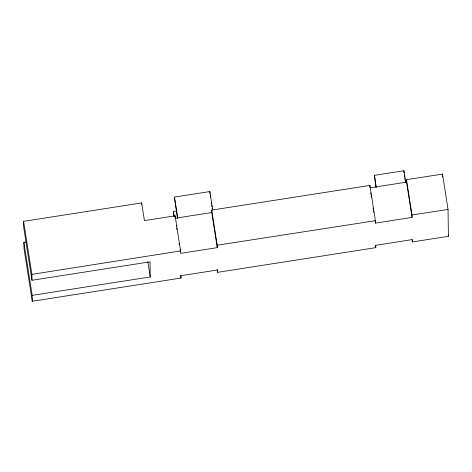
<?xml version="1.0" encoding="UTF-8"?>
<svg xmlns="http://www.w3.org/2000/svg" width="472" height="472" viewBox="0 0 472 472"><rect width="100%" height="100%" fill="white"/><g stroke="black" fill="none" stroke-linecap="round" stroke-linejoin="round"><path stroke-width="0.71" d="M31.984 280.268L31.901 274.368L180.617 250.933L175.112 215.81L144.42 220.601L141.653 202.925L23.6 221.35L23.677 227.244L31.984 280.268L150.037 261.842L150.232 276.946L32.179 295.36L32.261 301.254L181.012 278.049L180.977 275.695L217.574 269.984L217.604 272.338L375.795 247.652L375.765 245.298L412.363 239.587L412.392 241.941L448.4 236.325L448.04 209.432L442.506 174.085L406.498 179.702L406.534 182.133L412.056 217.403L375.458 223.114L375.01 220.235M177.496 218.583L174.445 197.089L209.863 191.561L212.772 210.128M376.001 187.455L374.42 175.348L403.932 170.746L405.814 182.764M173.932 216.489L173.454 211.421L177.071 210.854M180.617 250.933L180.646 253.364L217.244 247.652L211.745 212.53L211.71 210.099L369.901 185.413L375.429 220.684L375.458 223.114M175.147 218.241L211.745 212.53M406.534 182.133L369.936 187.844L369.901 185.413M32.261 301.254L23.96 248.237L23.877 242.343L26.054 242M217.244 247.652L217.208 245.222L375.429 220.684M412.056 217.403L412.021 214.972L448.04 209.432M448.176 234.885L448.4 236.325M406.498 179.702L412.021 214.972M404.297 175.077L404.516 176.487M404.74 177.903L404.958 179.319M405.183 180.729L405.401 182.145M412.056 239.782L412.392 241.941M374.42 175.348L376.302 187.366M370.726 192.883L370.951 194.322M371.175 195.762L371.399 197.202M373.092 207.999L373.317 209.438M373.541 210.878L373.765 212.317M375.458 245.493L375.795 247.652M210.229 195.915L210.453 197.343M211.232 202.34L211.456 203.768M211.68 205.202L211.904 206.63M212.129 208.058L212.353 209.485M211.71 210.099L217.208 245.222M217.155 269.453L217.604 272.338M174.445 197.089L177.802 218.512M176.268 225.41L176.493 226.843M176.717 228.277L176.941 229.711M179.077 243.328L179.301 244.762M180.086 249.782L180.31 251.216M173.454 211.421L174.239 216.418M180.558 275.164L181.012 278.049M147.86 261.801L150.232 276.946M23.6 221.35L31.901 274.368M23.877 242.343L32.179 295.36M442.506 174.085L442.547 176.994M403.932 170.746L403.961 172.953M209.863 191.561L209.892 193.774M175.112 215.81L175.142 217.633M141.653 202.925L141.671 204.4"/></g></svg>
